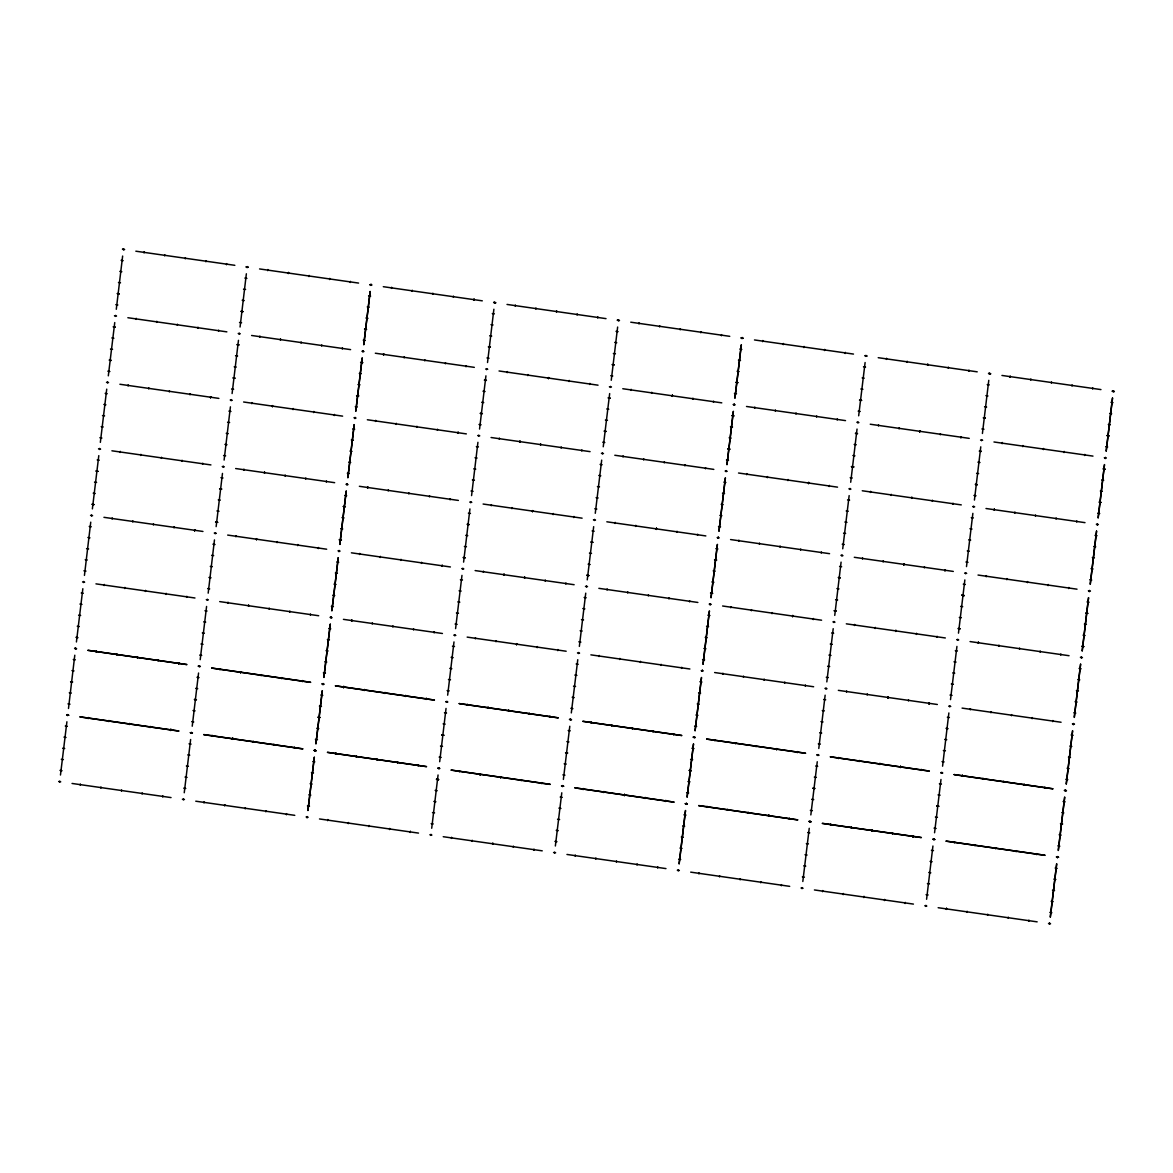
<?xml version="1.0" encoding="UTF-8"?>
<svg xmlns="http://www.w3.org/2000/svg" width="1173" height="1173" viewBox="0 0 1173 1173"><rect width="100%" height="100%" fill="white"/><g stroke="black" fill="none" stroke-linecap="round" stroke-linejoin="round"><path stroke-width="1.5" d="M88.21 718.609L88.342 717.495M96.186 652.115L96.303 650.986M104.162 585.547L104.294 584.433M112.124 519.038L112.241 517.909M120.115 452.47L120.247 451.37M128.077 385.976L128.194 384.847M136.053 319.408L136.185 318.308M108.825 721.6L108.942 720.471M116.816 655.033L116.948 653.933M124.778 588.538L124.895 587.409M132.754 521.97L132.886 520.856M140.731 455.476L140.848 454.347M148.707 388.908L148.839 387.794M156.669 322.399L156.786 321.27M129.455 724.533L129.587 723.418M137.432 658.024L137.534 656.895M145.408 591.456L145.54 590.356M153.37 524.961L153.487 523.832M161.346 458.394L161.493 457.279M169.323 391.899L169.44 390.77M177.299 325.332L177.431 324.217M150.071 727.524L150.188 726.395M158.047 660.956L158.179 659.842M166.023 594.447L166.141 593.318M174 527.879L174.132 526.78M181.976 461.385L182.079 460.256M189.953 394.817L190.085 393.717M197.914 328.323L198.032 327.194M170.701 730.442L170.833 729.371M178.648 663.918L178.78 662.818M186.654 597.38L186.8 596.295M194.601 530.856L194.733 529.756M202.592 464.317L202.753 463.218M210.553 397.794L210.685 396.679M218.545 331.241L218.677 330.141M211.946 736.365L212.078 735.251M219.908 669.856L220.025 668.727M227.885 603.289L228.031 602.189M235.861 536.765L235.993 535.65M243.969 469.112L243.852 470.241M251.814 403.688L251.946 402.588M259.922 336.05L259.805 337.179M240.509 672.803L240.656 671.689L240.553 672.803M256.462 539.727L256.594 538.627L256.506 539.741M272.415 406.664L272.547 405.565L272.459 406.679M253.324 741.175L253.207 742.304M261.168 675.751L261.3 674.636M269.262 608.098L269.16 609.227M277.107 542.674L277.239 541.574M285.215 475.036L285.098 476.165M293.059 409.612L293.191 408.497M301.168 341.973L301.05 343.103M273.808 745.236L273.939 744.122M281.916 677.598L281.799 678.727M289.76 612.174L289.892 611.06M297.869 544.521L297.751 545.65M305.698 479.097L305.83 477.998M313.807 411.459L313.69 412.588M321.651 346.035L321.783 344.935M294.57 747.084L294.452 748.213M302.399 681.66L302.531 680.545M310.508 614.022L310.39 615.151M318.352 548.597L318.484 547.483M326.461 480.959L326.343 482.088M334.305 415.535L334.437 414.421M342.413 347.882L342.296 349.011M335.669 754.107L335.83 753.022M343.645 687.583L343.792 686.484M351.621 621.045L351.768 619.96M359.598 554.506L359.73 553.407M367.574 487.983L367.677 486.883L367.589 487.997M375.536 421.444L375.683 420.33M383.512 354.906L383.63 353.821L383.542 354.935M356.299 757.069L356.431 755.955M364.407 689.431L364.29 690.56M372.237 624.007L372.369 622.892M380.331 556.369L380.213 557.498M388.19 490.93L388.322 489.83M396.269 423.306L396.166 424.435M404.142 357.868L404.274 356.768M377.046 758.916L376.929 760.045M384.891 693.492L385.023 692.393M392.97 625.869L392.852 626.998M400.843 560.43L400.975 559.316M408.922 492.807L408.805 493.936M416.782 427.368L416.914 426.254M424.875 359.73L424.743 360.844M397.544 762.993L397.676 761.878M405.623 695.354L405.506 696.483M413.483 629.916L413.614 628.816M421.576 562.292L421.459 563.421M429.435 496.853L429.567 495.739M437.514 429.23L437.382 430.33M445.388 363.791L445.52 362.677M459.552 770.778L459.376 771.878M467.382 705.325L467.528 704.24M475.505 637.701L475.329 638.816M483.32 572.263L483.481 571.178M491.414 504.639L491.282 505.739M499.273 439.201L499.405 438.086M507.352 371.562L507.22 372.677M480.021 774.825L480.182 773.725M487.997 708.287L488.115 707.187L487.983 708.301M495.974 641.748L496.106 640.649M503.95 575.225L504.053 574.125L503.921 575.239M511.927 508.686L512.058 507.572M519.888 442.148L520.006 441.063L519.888 442.192M527.865 375.624L527.997 374.554M500.666 777.802L500.783 776.673L500.622 777.787M516.619 644.739L516.721 643.61L516.575 644.725M532.557 511.663L532.674 510.534L532.513 511.663M548.509 378.6L548.627 377.471L548.465 378.6M521.267 780.734L521.399 779.634M529.346 713.111L529.214 714.225M537.219 647.672L537.351 646.558M545.298 580.049L545.166 581.148M553.157 514.61L553.304 513.495M561.251 446.972L561.119 448.086M569.11 381.533L569.242 380.433M541.999 782.596L541.867 783.711M549.858 717.158L549.99 716.058M557.952 649.534L557.82 650.648M565.811 584.095L565.943 582.981M573.788 517.557L573.92 516.457M581.764 451.033L581.896 449.919M589.74 384.495L589.872 383.395M583.128 789.605L583.26 788.505M591.104 723.081L591.236 721.967M599.08 656.543L599.212 655.443M607.057 590.019L607.189 588.905M615.033 523.481L615.165 522.366M623.01 456.942L623.142 455.842M630.971 390.418L631.103 389.304M603.758 792.567L603.904 791.482M611.734 726.043L611.881 724.943M619.696 659.505L619.857 658.42M627.672 592.966L627.804 591.866M635.649 526.442L635.781 525.328M643.625 459.933L643.772 458.819M651.601 393.366L651.733 392.266M624.373 795.529L624.535 794.444M632.35 728.99L632.482 727.89M640.326 662.466L640.458 661.352M648.302 595.928L648.434 594.814M656.279 529.39L656.425 528.305M664.241 462.866L664.373 461.795M672.364 395.242L672.217 396.371L672.349 395.257M645.003 798.49L645.135 797.376M652.965 731.996L653.126 730.867M660.942 665.428L661.073 664.314M668.918 598.919L669.065 597.805M676.894 532.351L677.026 531.252M684.856 465.857L685.017 464.728M692.847 399.289L692.979 398.175M665.619 801.482L665.765 800.353M673.595 734.914L673.727 733.799M681.557 668.419L681.718 667.29M689.548 601.852L689.68 600.737M697.51 535.343L697.671 534.228M705.486 468.775L705.618 467.675M713.463 402.28L713.609 401.166M706.864 807.391L707.011 806.276M714.841 740.823L714.973 739.723M722.803 674.328L722.964 673.214M730.779 607.761L730.911 606.661M738.755 541.266L738.917 540.137M746.732 474.698L746.864 473.584M754.708 408.204L754.855 407.075M727.48 810.323L727.612 809.209M735.456 743.829L735.603 742.7M743.433 677.261L743.565 676.147M751.394 610.752L751.556 609.637M759.386 544.184L759.518 543.084M767.347 477.69L767.509 476.561M775.324 411.122L775.456 410.007M748.11 813.285L748.257 812.185M756.086 746.746L756.233 745.661M764.048 680.252L764.21 679.123M772.025 613.684L772.157 612.57M780.001 547.175L780.148 546.061M787.977 480.607L788.109 479.508M795.954 414.084L796.086 412.969M768.726 816.232L768.872 815.147M776.702 749.708L776.849 748.623M784.678 683.17L784.81 682.07M792.655 616.646L792.801 615.546M800.631 550.108L800.748 549.037M808.71 482.484L808.593 483.569L808.725 482.499M789.341 819.238L789.502 818.109M797.317 752.67L797.464 751.556M805.294 686.132L805.426 685.017M813.27 619.593L813.402 618.494M821.247 553.069L821.379 551.955M829.223 486.531L829.355 485.417M837.185 420.037L837.302 418.908M830.587 825.118L830.733 824.003M838.563 758.579L838.695 757.465M846.539 692.085L846.657 690.956M854.516 625.517L854.648 624.403M862.478 559.022L862.595 557.893M870.469 492.455L870.601 491.34M878.43 425.946L878.548 424.817M851.217 828.065L851.349 826.965M859.179 761.57L859.296 760.441M867.17 695.003L867.302 693.903M875.131 628.508L875.249 627.379M883.108 561.94L883.24 560.826M891.084 495.446L891.187 494.317M899.061 428.878L899.192 427.764M892.462 833.988L892.609 832.903M900.409 767.465L900.541 766.365M908.401 700.926L908.532 699.812M916.377 634.432L916.494 633.288M924.353 567.849L924.485 566.75M932.315 501.355L932.432 500.226M940.306 434.787L940.438 433.687M913.078 836.95L913.195 835.85M921.054 770.412L921.186 769.312M929.031 703.888L929.133 702.788M937.007 637.35L937.124 636.279M944.969 570.811L945.086 569.726M961.039 436.649L960.922 437.749L961.054 436.679M954.426 841.774L954.338 842.888L954.455 841.759M970.379 708.697L970.291 709.812L970.408 708.683M974.939 845.821L975.071 844.707M982.915 779.327L983.033 778.198M991.024 711.644L990.906 712.773M998.868 646.22L999 645.121M1006.977 578.582L1006.859 579.711M1014.821 513.158L1014.953 512.044M1022.915 445.52L1022.812 446.649M995.569 848.783L995.701 847.668M1003.677 781.145L1003.56 782.274M1011.507 715.721L1011.654 714.606M1019.616 648.068L1019.513 649.197M1027.46 582.644L1027.592 581.544M1035.568 515.006L1035.451 516.135M1043.413 449.582L1043.545 448.467M1016.317 850.63L1016.199 851.759M1024.161 785.206L1024.293 784.092M1032.269 717.568L1032.152 718.697M1040.114 652.144L1040.246 651.03M1048.222 584.491L1048.105 585.635M1056.052 519.067L1056.184 517.967M1064.16 451.429L1064.043 452.558M1036.815 854.692L1036.961 853.607M1044.923 787.054L1044.806 788.183M1052.753 721.63L1052.885 720.53M1060.861 653.991L1060.744 655.12M1068.706 588.567L1068.838 587.453M1076.814 520.929L1076.697 522.058M1084.658 455.505L1084.79 454.391M335.698 754.136L335.801 753.007L335.669 754.151M351.636 621.06L351.753 619.931L351.621 621.074M488.012 708.301L488.144 707.202M808.622 483.599L808.754 482.484M816.584 417.06L816.701 415.96M945.115 569.711L944.969 570.855L945.101 569.741M952.975 504.302L953.077 503.202M960.936 437.764L961.068 436.664M59.647 782.171L59.779 781.057M60.468 775.03L66.905 721.776M67.609 715.633L67.711 714.518M74.793 655.223L68.489 708.463M75.585 649.109L75.688 647.995M76.421 641.968L82.843 588.714M83.562 582.57L83.65 581.456M90.746 522.161L84.441 575.4M91.538 516.032L91.67 514.932M92.374 508.891L98.796 455.637M99.514 449.508L99.602 448.394M100.35 442.368L106.728 389.143M107.623 381.855L107.447 382.97M108.312 375.829L114.749 322.575M116.288 309.291L122.637 256.037M123.429 249.908L123.517 248.823M80.233 785.177L80.38 784.033M144.03 252.913L144.162 251.77M100.863 788.139L100.995 786.995M164.645 255.875L164.792 254.732M121.479 791.101L121.611 789.957M185.275 258.822L185.407 257.679M142.094 794.048L142.241 792.904M205.891 261.784L206.023 260.641M162.724 797.01L162.856 795.866M226.506 264.746L226.653 263.602M183.501 798.813L183.369 799.927M184.249 792.757L190.627 739.518M192.225 726.219L198.56 673.023M199.278 666.88L199.41 665.78M200.202 659.681L206.58 606.456M208.178 593.157L214.468 539.917M215.216 533.818L215.407 532.674M216.14 526.618L222.474 473.423M223.193 467.279L223.369 466.15M224.116 460.08L230.421 406.84M231.213 400.755L231.345 399.612M232.093 393.556L238.471 340.331M239.145 334.217L239.321 333.117M240.069 327.018L246.359 273.778M247.151 267.693L247.298 266.55M203.97 802.933L204.102 801.789M267.752 270.67L267.899 269.526M245.201 808.842L245.348 807.698M308.998 276.579L309.144 275.435M265.831 811.804L265.963 810.66M329.628 279.541L329.76 278.397M286.447 814.766L286.593 813.622M350.243 282.502L350.375 281.359M307.062 817.698L307.194 816.555L307.106 817.669M322.296 690.706L315.904 743.99L322.34 690.736M323 684.636L323.147 683.492L323.044 684.607M338.249 557.63L331.856 610.928L338.279 557.674M338.953 551.574L339.085 550.43L338.997 551.545M354.891 418.497L355.038 417.353L354.95 418.468M362.164 358.029L355.771 411.327L362.208 358.073M370.14 291.505L363.747 344.803L370.184 291.549M354.231 424.611L347.853 477.836L354.187 424.641M327.692 820.675L327.839 819.531M367.545 487.997L367.706 486.868M383.512 354.95L383.644 353.835M391.489 288.411L391.621 287.268M348.322 823.637L348.454 822.493M412.104 291.373L412.251 290.23M368.938 826.598L369.07 825.455M432.734 294.335L432.866 293.191M389.553 829.56L389.7 828.417M453.35 297.282L453.482 296.139M430.96 834.311L430.784 835.411M431.708 828.255L438.057 774.986M438.805 768.887L438.937 767.772M439.684 761.717L446.033 708.448M446.781 702.348L446.913 701.249M447.661 695.178L453.995 641.924M454.757 635.825L454.889 634.71M455.593 628.611L461.971 575.386M462.734 569.286L462.866 568.187M463.599 562.116L469.933 508.921M470.696 502.762L470.828 501.648M471.575 495.593L477.924 442.324M478.672 436.224L478.804 435.11M479.552 429.054L485.93 375.829M486.648 369.686L486.78 368.615M487.528 362.516L493.877 309.247M494.625 303.162L494.757 302.048M451.429 838.431L451.561 837.287M515.211 306.168L515.358 305.024M472.045 841.393L472.191 840.249M503.935 575.254L504.082 574.11M535.841 309.129L535.973 307.986M513.29 847.302L513.422 846.158M577.087 315.038L577.219 313.895M533.906 850.264L534.052 849.12M597.702 318L597.834 316.857M554.565 853.167L554.697 852.067M555.357 845.997L561.779 792.801M562.541 786.643L562.673 785.529M563.377 779.429L569.799 726.248M570.503 720.105L570.635 718.99M571.31 712.92L577.761 659.71M578.48 653.566L578.612 652.467M579.359 646.396L585.738 593.171M586.456 587.043L586.588 585.928M587.248 579.858L593.67 526.677M594.432 520.504L594.564 519.404M595.268 513.29L601.69 460.109M602.409 453.98L602.497 452.895M603.245 446.766L609.667 393.571M610.385 387.442L610.503 386.372M611.25 380.272L617.643 327.047M618.347 320.903L618.435 319.833M575.151 856.173L575.298 855.029M638.948 323.909L639.08 322.766M595.781 859.135L595.913 857.991M659.563 326.871L659.71 325.727M616.397 862.096L616.529 860.953M656.411 528.29L656.264 529.434L656.396 528.319M672.217 396.371L672.349 395.228M680.193 329.833L680.325 328.689M637.012 865.058L637.159 863.915M700.809 332.795L700.955 331.651M657.642 868.02L657.774 866.876M721.439 335.757L721.571 334.613M678.39 869.809L678.243 870.952L678.419 869.809M679.123 863.783L685.516 810.484L679.167 863.753M694.328 736.747L694.196 737.89L694.372 736.747M703.052 664.182L709.43 610.884L703.052 664.109M711.014 597.644L717.407 544.36L711.073 597.614M718.99 531.12L725.383 477.822L719.005 531.046M726.219 470.608L726.087 471.751L726.263 470.622M726.967 464.581L733.36 411.283L727.011 464.552M734.943 398.058L741.336 344.759L734.958 397.984M742.172 337.545L742.04 338.689L742.216 337.545M695.12 730.691L701.498 677.466L695.076 730.647M698.888 873.929L699.02 872.785M762.67 341.666L762.817 340.522M719.504 876.891L719.65 875.747M783.3 344.627L783.432 343.484M740.134 879.853L740.266 878.709M803.916 347.589L804.062 346.446M760.749 882.8L760.881 881.656M776.834 748.594L776.702 749.738L776.834 748.638M792.787 615.532L792.64 616.675L792.772 615.561M824.546 350.536L824.678 349.393M781.365 885.762L781.511 884.618M845.161 353.498L845.293 352.355M802.024 888.679L802.112 887.594M802.816 881.495L809.238 828.299M810 822.141L810.132 821.027M817.258 761.746L810.836 814.927M817.962 755.603L818.05 754.532M818.798 748.462L825.147 695.193M825.939 689.079L826.071 687.965M826.818 681.909L833.197 628.684M833.915 622.54L834.003 621.455M834.751 615.4L841.085 562.131M841.891 556.002L842.023 554.902M849.149 495.607L842.727 548.803M849.868 489.478L849.956 488.393M857.038 429.069L850.704 482.264M857.844 422.94L857.962 421.869M858.665 415.799L865.102 362.545M865.806 356.416L865.894 355.331M822.61 891.685L822.757 890.542M886.407 359.422L886.539 358.278M843.24 894.632L843.372 893.489M907.022 362.369L907.169 361.225M884.486 900.556L884.618 899.412M948.268 368.293L948.414 367.149M905.101 903.518L905.233 902.374M968.898 371.255L969.03 370.111M925.746 906.421L925.849 905.307M926.582 899.28L932.931 846.012M933.723 839.897L933.855 838.783M934.558 832.757L940.981 779.488M941.787 772.245L941.655 773.359M948.869 712.949L942.579 766.189M949.631 706.85L949.807 705.721M956.933 646.426L950.511 699.621M957.593 640.326L957.769 639.212M958.473 633.156L964.851 579.931M965.57 573.788L965.702 572.673M972.872 513.363L966.493 566.588M973.546 507.249L973.722 506.12M974.426 500.079L980.775 446.825M981.522 440.725L981.698 439.626M988.78 380.331L982.417 433.482M989.499 374.187L989.675 373.058M1010.129 377.163L1010.276 376.02L1010.158 377.149M966.963 912.389L967.109 911.245M1030.759 380.125L1030.891 378.982M987.593 915.351L987.725 914.207M1051.375 383.087L1051.521 381.943M1008.208 918.312L1008.34 917.169M1072.005 386.049L1072.137 384.905M1028.824 921.26L1028.97 920.116M1092.62 388.996L1092.767 387.852M1050.275 916.993L1056.697 863.739L1050.363 917.007M1057.401 857.668L1057.547 856.525L1057.445 857.683M1066.228 783.931L1072.606 730.706L1066.301 783.945M1073.354 724.606L1073.5 723.462L1073.368 724.577M1082.166 650.854L1088.559 597.629L1082.254 650.868M1089.306 591.544L1089.438 590.4L1089.35 591.544M1097.327 524.976L1097.415 523.862L1097.312 525.005M1098.119 517.792L1104.497 464.567L1098.207 517.806M1105.245 458.467L1105.391 457.323L1105.289 458.482M519.874 442.162L520.02 441.077M135.848 251.198L234.835 265.318M127.872 317.722L226.858 331.856M119.895 384.26L218.882 398.395M111.919 450.799L210.92 464.919M103.942 517.322L202.944 531.457M95.966 583.861L194.967 597.995M80.028 716.923L179.014 731.058L80.028 716.864M72.052 783.461L171.038 797.581M259.57 268.94L358.571 283.074M251.594 335.478L350.595 349.613M243.617 402.002L342.619 416.136M235.656 468.54L334.642 482.675M227.679 535.079L326.666 549.213M219.703 601.602L318.689 615.737M195.774 801.203L294.775 815.338M383.307 286.696L482.294 300.831M375.331 353.22L474.317 367.354M367.354 419.758L466.341 433.893M359.378 486.296L458.379 500.431M351.401 552.82L450.403 566.955M343.425 619.359L442.426 633.493M319.511 818.959L418.497 833.094M507.029 304.437L606.016 318.631M499.053 370.976L598.039 385.184M491.076 437.514L590.078 451.634M483.115 504.038L582.101 518.173M475.138 570.577L574.125 584.711M467.162 637.115L566.163 651.235M443.233 836.716L542.234 850.836M630.766 322.194L729.753 336.328M622.79 388.732L721.776 402.852M614.813 455.256L713.814 469.391M606.837 521.794L705.838 535.929M598.86 588.333L697.862 602.453M590.884 654.857L689.885 668.991M582.922 721.336L681.909 735.53L582.922 721.322M566.97 854.457L665.971 868.592M754.488 339.95L853.489 354.07M746.512 406.474L845.513 420.608M738.535 473.012L837.537 487.147M730.574 539.551L829.56 553.671M722.612 606.001L821.584 620.209M714.636 672.54L813.622 686.748M706.659 739.093L805.646 753.271L706.659 739.078M690.706 872.14L789.693 886.348M878.225 357.692L977.212 371.826M870.249 424.23L969.235 438.365M862.272 490.769L961.274 504.889M854.296 557.292L953.297 571.427M846.32 623.831L945.321 637.965M838.358 690.354L937.344 704.489M822.405 823.431L921.391 837.566L822.405 823.373M814.429 889.955L913.43 904.09M1001.947 375.448L1100.948 389.583M993.971 441.986L1092.972 456.106M986.009 508.51L1084.996 522.645M978.033 575.049L1077.019 589.183M970.056 641.572L1069.043 655.707M962.08 708.111L1061.081 722.245M946.127 841.173L1045.128 855.308L946.142 841.114M938.165 907.711L1037.152 921.846M114.47 315.772L116.523 316.08M124.499 249.541L122.447 249.189L124.514 249.512M115.423 316.431L115.584 315.361M106.494 382.31L108.561 382.603M98.517 448.848L100.585 449.142M90.541 515.372L92.608 515.68M82.565 581.911L84.632 582.204M68.679 715.266L66.626 714.914L68.694 715.237M58.65 781.511L60.717 781.805M238.207 333.469L240.26 333.762M230.231 400.008L232.298 400.301M222.254 466.531L224.322 466.839M214.278 533.07L216.345 533.363M206.316 599.608L208.369 599.902M207.298 600.327L207.416 599.242M191.302 733.374L191.478 732.319M182.387 799.268L184.454 799.502M369.906 284.746L371.973 284.98L369.906 284.731M361.929 351.284L363.997 351.519M353.967 417.749L356.02 418.057M345.991 484.288L348.044 484.581M338.015 550.826L340.082 551.119M330.038 617.35L332.106 617.658M322.062 683.918L324.115 684.24L322.062 683.888M306.124 816.951L308.176 817.244M485.651 369.026L487.733 369.275M477.69 435.564L479.757 435.799M469.713 502.103L471.781 502.337M461.737 568.626L463.804 568.876M453.76 635.165L455.828 635.399M437.808 768.227L439.89 768.462L437.822 768.212M429.846 834.765L431.899 835.059M609.388 386.782L611.456 387.017M601.412 453.321L603.479 453.555M593.435 519.844L595.503 520.094M585.459 586.383L587.541 586.617M577.497 652.906L579.565 653.156M553.568 852.507L555.635 852.756M733.11 404.538L735.192 404.773M725.149 471.062L727.216 471.297M717.172 537.601L719.24 537.835M709.196 604.124L711.263 604.374M701.219 670.663L703.287 670.897M677.305 870.263L679.372 870.498M856.847 422.28L858.915 422.573M866.876 356.049L864.824 355.698L866.891 356.006M848.871 488.818L850.938 489.112M840.894 555.342L842.962 555.65M832.918 621.881L834.985 622.174M824.956 688.419L827.009 688.712M801.027 888.02L803.094 888.254M980.569 440.036L982.651 440.271M972.608 506.56L974.675 506.809M964.631 573.098L966.684 573.392M956.655 639.637L958.722 639.93M948.678 706.161L950.746 706.469M924.764 905.761L926.817 906.055M934.793 839.531L932.74 839.179L934.808 839.487M1104.321 457.734L1106.374 458.027M1096.344 524.258L1098.397 524.551M1088.368 590.796L1090.435 591.089M1080.392 657.32L1082.459 657.628M1072.415 723.858L1074.483 724.152M1064.439 790.426L1066.492 790.749L1064.439 790.397M1048.501 923.459L1050.553 923.752M244.849 278.089L246.902 278.382M368.571 295.831L370.639 296.139M492.308 313.587L494.361 313.88M616.03 331.343L618.098 331.636M739.767 349.085L741.82 349.378M865.557 367.105L863.489 366.812M987.226 384.583L989.279 384.891M243.515 289.174L245.582 289.467M369.304 307.194L367.252 306.901M490.974 324.672L493.041 324.965M614.696 342.428L616.763 342.721M738.433 360.17L740.5 360.478M862.17 377.911L864.222 378.19M985.892 395.653L987.959 395.975M242.181 300.259L244.248 300.552M365.917 318.015L367.97 318.308M489.64 335.771L491.707 336.065M613.376 353.513L615.429 353.806M737.099 371.269L739.166 371.562M862.903 389.289L860.835 388.996M984.558 406.767L986.625 407.06M364.583 329.1L366.65 329.364L364.583 329.085M861.569 400.374L859.501 400.11L861.569 400.404M239.527 322.443L241.594 322.736M363.249 340.185L365.316 340.493M486.986 357.941L489.053 358.234M610.722 375.697L612.775 375.99M734.445 393.439L736.512 393.732M860.234 411.459L858.181 411.166M981.904 428.951L983.971 429.245M486.399 380.389L484.332 380.125L486.384 380.419M855.513 433.365L857.58 433.643L855.513 433.35M235.538 355.712L237.606 356.006M361.328 373.718L359.275 373.439M485.065 391.503L482.997 391.21M606.734 408.952L608.787 409.26M730.456 426.708L732.524 427.001M854.193 444.435L856.261 444.728M977.915 462.191L979.983 462.514M234.204 366.797L236.272 367.09M357.941 384.553L360.008 384.847M481.663 402.295L483.731 402.588M605.4 420.051L607.467 420.345M729.122 437.793L731.19 438.101M854.926 455.813L852.859 455.52M976.596 473.306L978.649 473.599M480.344 413.351L482.411 413.658L480.344 413.395M977.329 484.684L975.262 484.361L977.314 484.698M231.55 388.967L233.618 389.275M355.287 406.723L357.34 407.016M479.009 424.479L481.077 424.773M602.746 442.221L604.799 442.514M726.468 459.977L728.536 460.271M852.272 477.998L850.205 477.704M973.927 495.475L975.995 495.768M228.896 411.151L230.949 411.444M352.618 428.907L354.686 429.201M476.355 446.649L478.423 446.942M600.077 464.405L602.145 464.699M723.814 482.147L725.882 482.455M849.604 500.167L847.551 499.889M971.273 517.66L973.341 517.953M227.562 422.236L229.629 422.529M353.366 440.256L351.299 439.963M477.088 458.042L475.021 457.749M598.758 475.49L600.811 475.783M722.48 493.246L724.547 493.54M846.217 510.973L848.284 511.267M969.954 528.715L972.006 529.052M226.242 433.336L228.295 433.629M349.965 451.077L352.032 451.37M473.701 468.833L475.754 469.127M597.424 486.575L599.491 486.883M721.16 504.331L723.213 504.625M846.95 522.352L844.883 522.058M968.619 539.829L970.672 540.123M224.908 444.42L226.976 444.714M350.698 462.441L348.645 462.133M474.435 480.212L472.367 479.918M596.104 497.675L598.157 497.968M719.826 515.416L721.894 515.709M843.563 533.143L845.616 533.436M967.285 550.899L969.353 551.222M223.574 455.505L225.641 455.798M347.311 473.262L349.363 473.555M471.033 491.003L473.1 491.311M594.77 508.759L596.837 509.053M718.492 526.516L720.559 526.809M844.296 544.521L842.229 544.243M965.951 562.014L968.018 562.307M220.92 477.69L222.987 477.983M344.657 495.431L346.709 495.724M468.379 513.188L470.446 513.481M592.116 530.929L594.168 531.237M715.838 548.685L717.905 548.979M841.642 566.706L839.575 566.412M963.297 584.183L965.364 584.491M343.322 506.531L345.39 506.824L343.322 506.501M840.308 577.79L838.24 577.527L840.308 577.82M218.266 499.859L220.319 500.153M341.988 517.616L344.056 517.909M465.725 535.357L467.778 535.665M589.447 553.113L591.515 553.407M713.184 570.87L715.237 571.163M838.974 588.89L836.921 588.597M960.643 606.368L962.71 606.661M216.932 510.944L218.999 511.252M342.736 528.964L340.669 528.671M466.458 546.75L464.391 546.457M588.128 564.198L590.18 564.492M711.85 581.955L713.917 582.248M835.587 599.711L837.639 600.004M959.309 617.453L961.376 617.746M465.124 557.805L463.056 557.542L465.124 557.835M834.252 610.796L836.32 611.06L834.252 610.766M212.943 544.213L215.011 544.507M336.68 561.97L338.733 562.263M460.403 579.726L462.47 580.019M584.139 597.468L586.192 597.761M707.862 615.224L709.929 615.517M833.666 633.244L831.598 632.951M955.321 650.722L957.388 651.015M211.624 555.313L213.677 555.606M337.413 573.318L335.346 573.025M461.15 591.075L459.083 590.781M582.805 608.552L584.872 608.86M706.542 626.309L708.595 626.602M830.264 644.065L832.331 644.358M954.001 661.807L956.054 662.1M210.29 566.398L212.357 566.691M334.012 584.139L336.079 584.447M457.749 601.896L459.816 602.189M581.485 619.623L583.538 619.945M705.208 637.394L707.275 637.687M830.997 655.414L828.944 655.12M952.667 672.906L954.734 673.199M208.955 577.483L211.023 577.776M332.692 595.239L334.745 595.532M458.482 613.259L456.429 612.966M580.151 630.737L582.204 631.03M703.873 648.493L705.941 648.786M827.61 666.235L829.678 666.528M951.332 683.991L953.4 684.284M207.636 588.567L209.688 588.875M331.358 606.324L333.425 606.617M455.095 624.051L457.162 624.344M578.817 641.807L580.884 642.13M702.554 659.578L704.606 659.871M828.343 677.598L826.276 677.305M950.013 695.076L952.065 695.369M204.967 610.752L207.034 611.045M328.704 628.508L330.771 628.801M452.441 646.235L454.494 646.514M576.163 663.977L578.216 664.299M699.885 681.748L701.953 682.056M825.689 699.768L823.622 699.475M947.359 717.26L949.412 717.553M203.647 621.837L205.7 622.13M327.37 639.593L329.437 639.886M453.174 657.613L451.106 657.32M574.829 675.091L576.896 675.384M698.565 692.847L700.618 693.14M822.288 710.589L824.355 710.882M946.025 728.345L948.092 728.638M202.313 632.921L204.381 633.229M326.05 650.678L328.103 650.971M449.772 668.405L451.84 668.698M573.509 686.161L575.562 686.484M697.231 703.932L699.299 704.225M823.035 721.952L820.968 721.659M944.69 739.43L946.758 739.723M200.979 644.021L203.046 644.314M324.716 661.763L326.783 662.071M450.505 679.783L448.453 679.49M572.175 697.275L574.242 697.568M695.912 715.017L697.964 715.31M819.634 732.773L821.701 733.066M943.371 750.515L945.423 750.823M199.659 655.106L201.712 655.399M323.381 672.862L325.449 673.155M447.118 690.589L449.186 690.868M570.855 708.331L572.908 708.653M694.577 726.102L696.645 726.41M820.367 744.122L818.314 743.843M942.036 761.614L944.104 761.907M197.005 677.29L199.058 677.583M320.728 695.032L322.795 695.325M444.464 712.759L446.532 713.052M568.187 730.515L570.254 730.838M691.923 748.286L693.976 748.579M939.382 783.784L941.435 784.077M195.671 688.375L197.738 688.668M319.393 706.117L321.461 706.425M445.197 724.137L443.13 723.858M566.852 741.629L568.92 741.923M690.589 759.371L692.656 759.664M814.326 777.127L816.379 777.42M938.048 794.883L940.116 795.177M567.585 753.007L565.533 752.714L567.585 753.022M812.992 788.212L815.059 788.476L812.992 788.197M193.017 710.545L195.07 710.853M316.739 728.301L318.807 728.594M564.198 763.799L566.266 764.092M687.935 781.555L689.988 781.848M813.725 799.605L811.657 799.312M935.394 817.053L937.447 817.346M191.683 721.644L193.75 721.938M315.42 739.386L317.472 739.679M439.142 757.113L441.209 757.406M562.879 774.869L564.931 775.192M686.601 792.64L688.668 792.933M934.06 828.138L936.127 828.446M189.029 743.814L191.082 744.107M312.751 761.57L314.819 761.864M438.555 779.59L436.488 779.327M560.21 797.054L562.278 797.376M683.947 814.824L686 815.118M809.737 832.83L807.684 832.551M931.406 850.322L933.473 850.616M187.695 754.899L189.762 755.207M311.432 772.655L313.484 772.948M558.891 808.153L560.943 808.446M682.613 825.909L684.68 826.203M808.417 843.93L806.35 843.636M930.072 861.407L932.139 861.7M186.36 765.998L188.428 766.292M310.097 783.74L312.165 784.048M433.834 801.467L435.887 801.76M557.556 819.223L559.624 819.546M681.293 836.994L683.346 837.287M928.752 872.492L930.805 872.8M185.041 777.083L187.094 777.376M308.763 794.839L310.83 795.133M434.567 812.845L432.5 812.566M556.222 830.337L558.289 830.631M679.959 848.079L682.026 848.387M803.681 865.835L805.748 866.129M927.418 883.592L929.485 883.885M183.706 788.168L185.774 788.461M307.443 805.924L309.496 806.218M433.233 823.945L431.165 823.651M554.902 841.422L556.955 841.715M678.624 859.179L680.692 859.472M804.429 877.199L802.361 876.905M926.084 894.676L928.151 894.97M807.083 855.044L805.015 854.721M121.112 260.318L123.18 260.626M1110.948 402.324L1113.016 402.632M119.793 271.403L121.845 271.725M1109.629 413.409L1111.681 413.732M118.458 282.488L120.511 282.81M1108.294 424.494L1110.362 424.817M115.804 304.672L117.857 304.98M1105.64 446.678L1107.693 446.986M111.816 337.941L113.869 338.249M1101.652 479.933L1103.705 480.256M110.482 349.026L112.549 349.334M1100.318 491.032L1102.385 491.34M111.215 360.404L109.162 360.111L111.215 360.434M107.828 371.196L109.881 371.518M1097.664 513.202L1099.717 513.525M105.174 393.38L107.227 393.703M1095.01 535.387L1097.063 535.709M103.84 404.465L105.893 404.788M1093.676 546.471L1095.743 546.794M102.506 415.55L104.573 415.872M1092.342 557.556L1094.409 557.879M101.186 426.649L103.239 426.957M1091.022 568.656L1093.075 568.964M99.852 437.734L101.904 438.057M1089.688 579.741L1091.755 580.063M97.198 459.919L99.25 460.227M1087.034 601.91L1089.087 602.233M94.529 482.088L96.597 482.411M1084.38 624.095L1086.433 624.417M93.21 493.173L95.262 493.496M1083.046 635.179L1085.098 635.502M89.221 526.442L91.274 526.765M1079.057 668.449L1081.125 668.771M87.887 537.527L89.954 537.85M1077.723 679.534L1079.79 679.856M86.567 548.627L88.62 548.935M1076.403 690.633L1078.456 690.941M85.233 559.712L87.286 560.034M1075.069 701.718L1077.137 702.041M83.899 570.796L85.966 571.119M1073.735 712.803L1075.802 713.125M81.245 592.981L83.298 593.289M1071.081 734.987L1073.148 735.295M79.911 604.066L81.978 604.388M1069.761 746.072L1071.814 746.395M78.591 615.151L80.644 615.473M1068.427 757.157L1070.48 757.479M77.257 626.25L79.324 626.558M1067.093 768.256L1069.16 768.564M75.922 637.335L77.99 637.657M1065.773 779.341L1067.826 779.649M73.269 659.505L75.336 659.827M815.646 766.013L817.713 766.336M1063.105 801.511L1065.172 801.833M71.949 670.604L74.002 670.912M1061.785 812.61L1063.838 812.918M70.615 681.689L72.682 681.982L70.615 681.718M69.28 692.774L71.348 693.096M440.476 746.028L442.529 746.351M1059.116 834.78L1061.184 835.103M67.961 703.859L70.013 704.181M810.338 810.367L812.39 810.69M1057.797 845.865L1059.849 846.188M65.292 726.043L67.36 726.366M1055.143 868.049L1057.196 868.372M63.972 737.128L66.025 737.45M435.154 790.382L437.221 790.705M1053.809 879.134L1055.861 879.457M62.638 748.227L64.706 748.535M1052.474 890.234L1054.542 890.542M61.304 759.312L63.371 759.635M1051.155 901.319L1053.207 901.626M59.984 770.397L62.037 770.72M1049.82 912.403L1051.873 912.726M232.679 738.228L232.577 739.342L232.679 738.228M248.617 605.151L248.515 606.294L248.647 605.18M264.57 472.089L264.453 473.218L264.585 472.118M280.523 339.026L280.406 340.155L280.538 339.041M418.277 764.855L418.131 765.954L418.292 764.84M426.239 698.316L426.136 699.445L426.268 698.331M434.215 631.778L434.127 632.892L434.23 631.807M442.192 565.254L442.074 566.383L442.206 565.269M450.168 498.716L450.08 499.83L450.183 498.745M458.144 432.192L458.027 433.321L458.159 432.207M466.106 365.653L466.018 366.768L466.136 365.668M508.73 710.149L508.642 711.263L508.759 710.134M524.683 577.087L524.58 578.201L524.698 577.072M540.621 444.024L540.533 445.139L540.65 444.01M871.95 829.941L871.862 831.056L871.95 829.941M879.926 763.403L879.809 764.532L879.941 763.418M887.888 696.865L887.8 697.979L887.888 696.865M895.864 630.341L895.747 631.47L895.879 630.356M903.84 563.802L903.753 564.917L903.84 563.802M911.817 497.264L911.7 498.393L911.832 497.293M919.793 430.74L919.691 431.855L919.793 430.74M962.403 775.236L962.315 776.35L962.432 775.221M978.355 642.174L978.267 643.288L978.385 642.159M986.332 575.635L986.244 576.749L986.346 575.62M994.308 509.111L994.205 510.226L994.323 509.097M1002.27 442.573L1002.182 443.687L1002.299 442.558M343.777 686.469L343.66 687.598L343.777 686.469M480.153 773.711L480.05 774.84L480.153 773.711M624.505 794.414L624.388 795.543L624.505 794.414M768.858 815.132L768.74 816.261L768.858 815.132M913.21 835.836L913.093 836.965L913.21 835.836M929.163 702.774L929.045 703.903L929.163 702.774M170.833 729.327L170.701 730.471L170.847 729.357M178.809 662.804L178.663 663.947L178.824 662.818M194.762 529.741L194.615 530.885L194.777 529.756M210.7 396.665L210.568 397.808L210.715 396.694M224.703 804.751L224.571 805.866L224.717 804.737M288.499 272.488L288.353 273.602L288.514 272.473M232.694 738.213L232.562 739.357L232.694 738.242M314.32 757.23L307.927 810.528L314.32 757.303M315.17 750.016L315.024 751.16L315.214 750.031M330.273 624.168L323.88 677.466L330.302 624.212M331.109 616.954L331.021 618.112L331.153 616.969M346.226 491.106L339.833 544.404L346.226 491.106M347.061 483.892L346.929 485.036L347.105 483.892M363.014 350.83L362.868 351.973L363.043 350.859M370.991 284.291L370.844 285.435L371.02 284.291M410.301 831.378L410.169 832.493L410.315 831.364M474.083 299.115L473.951 300.229L474.112 299.1M492.807 843.196L492.675 844.34L492.821 843.226M556.603 310.933L556.457 312.077L556.618 310.962M686.352 803.27L686.22 804.414L686.396 803.285M693.492 743.946L687.099 797.244L693.522 743.99M702.304 670.208L702.202 671.352L702.348 670.208M710.281 603.67L710.134 604.813L710.281 603.67M718.257 537.146L718.111 538.29L718.287 537.146M734.195 404.084L734.063 405.228L734.239 404.113M863.973 896.465L863.841 897.58L864.002 896.451M927.77 364.202L927.623 365.316L927.784 364.187M871.964 829.927L871.832 831.07L871.964 829.956M887.917 696.85L887.785 697.994L887.917 696.894M903.87 563.788L903.723 564.931L903.855 563.817M919.808 430.726L919.676 431.869L919.808 430.755M900.571 766.35L900.424 767.494L900.585 766.365M946.479 908.283L946.347 909.427L946.494 908.313M1049.571 923.063L1049.439 924.207L1049.615 923.063M1064.629 797.229L1058.281 850.498L1064.717 797.244M1065.524 790.001L1065.377 791.145L1065.568 790.001M1080.582 664.167L1074.277 717.407L1080.612 664.211M1081.462 656.924L1081.33 658.068L1081.506 656.939M1096.52 531.105L1090.23 584.345L1096.608 531.12M1112.473 398.028L1106.183 451.268L1112.561 398.043M1113.368 390.8L1113.221 391.943L1113.412 390.8M88.004 650.326L186.991 664.578L88.004 650.341M211.741 668.067L310.713 682.334L211.741 668.082M203.765 734.606L302.737 748.858L203.765 734.606M335.463 685.824L434.45 700.076L335.463 685.838M327.502 752.362L426.473 766.614L327.502 752.362M459.2 703.58L558.172 717.832L459.2 703.58M451.224 770.104L550.196 784.37L451.224 770.104M574.961 787.86L673.932 802.112L574.961 787.86M698.683 805.602L797.655 819.868L698.683 805.602M830.381 756.82L929.368 771.086L830.381 756.834M954.118 774.576L1053.09 788.828L954.118 774.591M74.603 648.39L76.656 648.742L74.603 648.42M246.183 266.945L248.236 267.253L246.183 266.945M198.34 666.132L200.392 666.484L198.325 666.176M190.363 732.67L192.416 732.993L190.363 732.67M314.085 750.427L316.153 750.735L314.085 750.427M493.642 302.443L495.695 302.766L493.642 302.443M445.799 701.645L447.851 701.997L445.784 701.674M617.365 320.185L619.432 320.508L617.365 320.185M569.521 719.386L571.574 719.738L569.521 719.43M561.544 785.925L563.612 786.247L561.544 785.925M741.101 337.941L743.154 338.264L741.101 337.941M693.258 737.143L695.31 737.494L693.243 737.172M685.281 803.666L687.334 803.989L685.281 803.666M816.98 754.884L819.033 755.251L816.98 754.928M809.018 821.423L811.071 821.745L809.018 821.423M988.56 373.439L990.613 373.762L988.56 373.439M940.717 772.64L942.769 772.992L940.717 772.67M1112.283 391.196L1114.35 391.518L1112.283 391.196M1056.477 856.92L1058.53 857.243L1056.477 856.92M242.928 311.622L240.846 311.358L242.914 311.651M490.387 347.12L488.32 346.856L490.373 347.149M614.109 364.876L612.042 364.612L614.109 364.906M737.846 382.618L735.779 382.354L737.832 382.647M985.305 418.131L983.238 417.837L985.291 418.145M238.94 344.891L236.873 344.627L238.925 344.891M362.662 362.633L360.595 362.369L362.662 362.648M610.121 398.131L608.054 397.882L610.121 398.146M733.858 415.887L731.791 415.623L733.858 415.902M981.317 451.385L979.25 451.136L981.317 451.4M234.952 378.146L232.884 377.897L234.952 378.161M358.674 395.902L356.607 395.638L358.674 395.902M606.133 431.4L604.066 431.136L606.133 431.415M729.87 449.156L727.803 448.892L729.87 449.156M853.592 466.913L851.525 466.649L853.592 466.913M221.653 489.038L219.586 488.774L221.653 489.068M469.112 524.536L467.045 524.287L469.112 524.566M592.849 542.293L590.781 542.029L592.849 542.322M716.571 560.049L714.504 559.785L716.571 560.078M964.03 595.547L961.977 595.254L964.03 595.547M217.665 522.308L215.597 522.044L217.665 522.308M341.402 540.064L339.334 539.8L341.402 540.064M588.861 575.562L586.793 575.298L588.861 575.562M712.583 593.303L710.515 593.054L712.583 593.318M960.057 628.816L957.989 628.552L960.042 628.816M196.404 699.724L194.337 699.475L196.404 699.738M320.141 717.48L318.074 717.216L320.141 717.48M443.863 735.236L441.796 734.972L443.863 735.236M691.322 770.734L689.255 770.47L691.322 770.734M938.781 806.232L936.714 805.968L938.781 806.232M964.03 595.576L961.963 595.283L964.03 595.576M119.191 293.895L117.124 293.573L119.191 293.91M1109.028 435.901L1106.96 435.579L1109.028 435.901M115.203 327.135L113.136 326.842L115.203 327.164M1105.039 469.141L1102.987 468.848L1105.039 469.171M1101.051 502.411L1098.998 502.117L1101.051 502.44M853.592 466.927L851.539 466.619L853.592 466.913M97.931 471.311L95.863 471.003L97.916 471.326M1087.767 613.318L1085.699 613.01L1087.767 613.332M93.943 504.551L91.875 504.273L93.943 504.581M1083.779 646.558L1081.711 646.279L1083.779 646.587M1062.518 823.989L1060.451 823.695L1062.518 824.018M438.541 779.62L436.488 779.297L438.555 779.59"/></g></svg>
